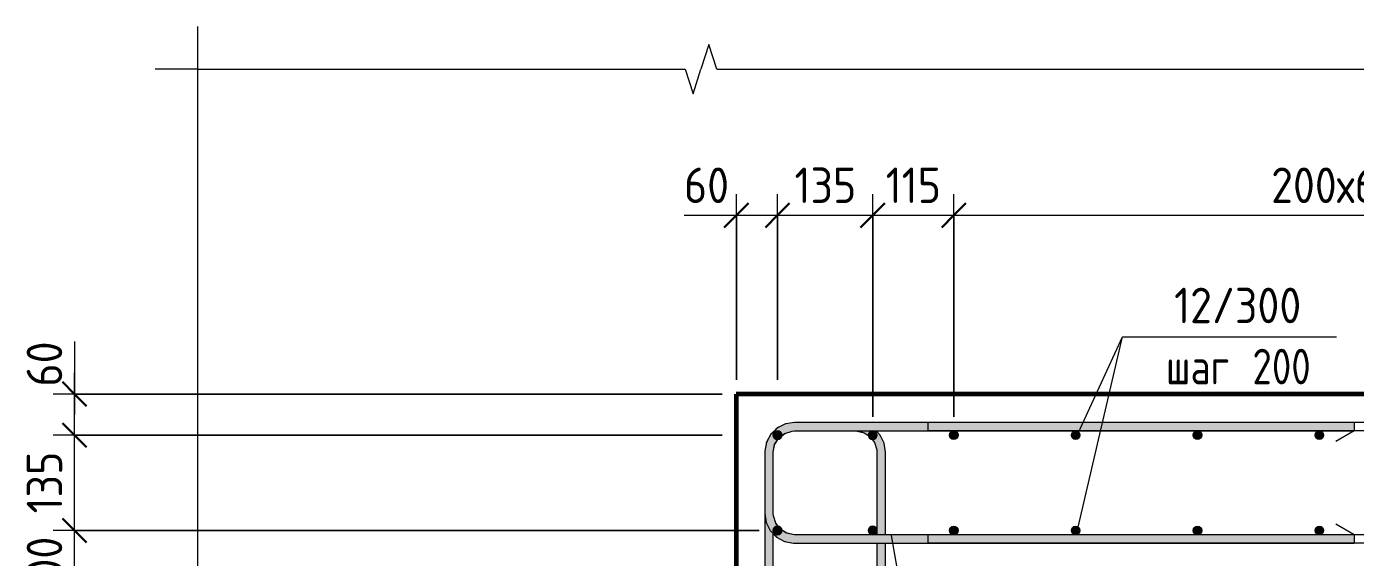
# Model space of a CAD drawing. Header units: millimetres. Extents: x 2384 to 38512, y -3571 to 48684.
# Drawn here: x 2761 to 4632, y 47795 to 48542 of the extents above; entities that cross this region are included whole.
import ezdxf

# ---------------------------------------------------------------- set-up
doc = ezdxf.new("R2010")
doc.units = ezdxf.units.MM
for name, color, linetype, lineweight in [('AA_Dim', 7, 'Continuous', 9), ('AA_Dim-20', 7, 'Continuous', 9), ('AA_Linii', 7, 'Continuous', 9), ('AA_Oformlenie', 7, 'Continuous', 9), ('AA_Vinoska', 7, 'Continuous', 9), ('AF_Stena_Опалубка', 253, 'Continuous', 20), ('KR_Armatura', 7, 'Continuous', 20), ('KR_Armatura_Tonkie', 7, 'Continuous', 20)]:
    doc.layers.add(name, color=color, linetype=linetype, lineweight=lineweight)
doc.styles.add('ISOCPEUR_1', font='isocpeur.ttf', dxfattribs={"width": 0.9, "height": 50})
doc.styles.add('ISOCPEUR_2', font='isocpeur.ttf', dxfattribs={"width": 0.8, "height": 50})
doc.dimstyles.new('05_Округл_5мм__прозр_', dxfattribs={"dimscale": 304.8, "dimtxt": 49.799059, "dimasz": 0.111549, "dimexe": 0.098425, "dimexo": 0.065617, "dimgap": 0.006562, "dimtad": 1, "dimdec": 0, "dimrnd": 5, "dimdsep": 46, "dimtxsty": 'ISOCPEUR_1', "dimblk1": 'OBLIQUE', "dimblk2": 'OBLIQUE', "dimsah": 1, "dimcen": 0.09, "dimdle": 0.098425, "dimazin": 0, "dimtfac": 1, "dimtdec": 4, "dimtix": 1, "dimtmove": 1, "dimatfit": 3, "dimfxl": 1, "dimtvp": 1, "dimtolj": 1, "dimtzin": 0, "dimlwd": 18, "dimlwe": 18, "dimarcsym": 2})
doc.dimstyles.new('05_Округл_5мм__прозр__1', dxfattribs={"dimscale": 304.8, "dimtxt": 49.799059, "dimasz": 0.111549, "dimexe": 0.098425, "dimexo": 0.065617, "dimgap": 0.006562, "dimtad": 1, "dimdec": 0, "dimrnd": 5, "dimdsep": 46, "dimtxsty": 'ISOCPEUR_1', "dimblk1": 'OBLIQUE', "dimblk2": 'OBLIQUE', "dimsah": 1, "dimcen": 0.09, "dimdle": 0.098425, "dimazin": 0, "dimtfac": 1, "dimtdec": 4, "dimtix": 1, "dimtmove": 0, "dimatfit": 3, "dimfxl": 1, "dimtvp": 1, "dimtolj": 1, "dimtzin": 0, "dimlwd": 18, "dimlwe": 18, "dimarcsym": 2})

# ---------------------------------------------------------------- blocks, each defined once
blk = doc.blocks.new('350_Стержень П торец СК-СГ _НесАрм_РабПлоск_ - 350_Стержень П торец СК-СГ _НесАрм_РабПлоск_-V16-Схема армирования стен входной группы в_о Г_1-Е_1_2_1-3_1 на отм_ -0_920')
at = {"layer": 'KR_Armatura_Tonkie'}
for points in [[(3800.1, 47943), (3812.1, 47943), (3813.1, 47950.8), (3816.1, 47958), (3818.4, 47961), (3818.1, 47961), (3816.1, 47961.4), (3814.7, 47962.1), (3813.8, 47962.8), (3812.9, 47964), (3812.3, 47965.4), (3812.1, 47967.3), (3812.3, 47968.6), (3812.9, 47970), (3813.8, 47971.2), (3815.9, 47972.5), (3816.5, 47972.8), (3818.1, 47973), (3819.6, 47972.8), (3821.1, 47972.2), (3822.3, 47971.2), (3823.6, 47969.2), (3823.9, 47968.6), (3824.1, 47966.7), (3827.4, 47969.1), (3834.4, 47972), (3842.1, 47973.2), (3842.1, 47985), (3831.2, 47983.6), (3821.1, 47979.4), (3812.4, 47972.7), (3805.7, 47964), (3801.5, 47953.9), (3800.3, 47944.6)], [(4589.7, 47973), (4630.1, 47973.2), (4630.1, 47985), (3842.1, 47984.8), (3842.1, 47973), (4532.1, 47973)], [(3806.1, 47857), (3812.1, 47857), (3811.9, 47943), (3800.1, 47943), (3800.3, 47857), (3804.5, 47857)], [(3842.1, 47815), (3842.1, 47827), (3834.3, 47828), (3827.1, 47831), (3824, 47833.4), (3824.1, 47833), (3823.7, 47831.1), (3823, 47829.6), (3822.3, 47828.8), (3821.1, 47827.8), (3819.6, 47827.2), (3817.8, 47827), (3816.5, 47827.2), (3815.1, 47827.8), (3813.8, 47828.8), (3812.5, 47830.8), (3812.3, 47831.4), (3812.1, 47833), (3812.3, 47834.6), (3812.9, 47836.1), (3813.8, 47837.2), (3815.8, 47838.5), (3816.5, 47838.8), (3818.3, 47839.1), (3816, 47842.3), (3813.1, 47849.3), (3811.9, 47857), (3800.1, 47857), (3801.5, 47846.1), (3805.7, 47836), (3812.8, 47827), (3821.1, 47820.6), (3831.2, 47816.4), (3840.3, 47815.2)], [(4618.5, 47815), (4630.1, 47815.2), (4630.1, 47827), (3842.1, 47826.8), (3842.1, 47815), (4589.7, 47815)]]:
    blk.add_hatch(color=256, dxfattribs=at).paths.add_polyline_path(points)
for p, q in [((4630.1, 47985), (3842.1, 47985)), ((4630.1, 47985), (4630.1, 47973)), ((3842.1, 47973), (4630.1, 47973)), ((4630, 47973), (4604.1, 47958)), ((3800.1, 47943), (3800.1, 47857)), ((3812.1, 47857), (3812.1, 47943)), ((4630.1, 47827), (3842.1, 47827)), ((4630, 47827), (4604.1, 47842)), ((4630.1, 47827), (4630.1, 47815)), ((3842.1, 47815), (4630.1, 47815))]:
    blk.add_line(p, q, dxfattribs=at)
at = {"layer": 'KR_Armatura_Tonkie', "flags": 128}
for points in [[(3842.1, 47985), (3829.4, 47983), (3817.9, 47977.3), (3808.6, 47968.4), (3802.5, 47957.1), (3800.1, 47944.5), (3800.1, 47943)], [(3812.1, 47943), (3814, 47953.7), (3818.5, 47961.1)], [(3824, 47966.3), (3828.2, 47969.6), (3838.5, 47972.8), (3842.1, 47973)], [(3800.1, 47857), (3802, 47844.3), (3807.7, 47832.8), (3816.6, 47823.6), (3827.9, 47817.4), (3840.5, 47815), (3842.1, 47815)], [(3818.8, 47838.9), (3815.5, 47843.1), (3812.3, 47853.5), (3812.1, 47857)], [(3842.1, 47827), (3831.4, 47829), (3824, 47833.4)]]:
    blk.add_lwpolyline(points, dxfattribs=at)
blk = doc.blocks.new('350_Стержень П торец СК-СГ _НесАрм_РабПлоск_ - 350_Стержень П торец СК-СГ _НесАрм_РабПлоск_-V17-Схема армирования стен входной группы в_о Г_1-Е_1_2_1-3_1 на отм_ -0_920')
at = {"layer": 'KR_Armatura_Tonkie'}
for p, q in [((4630.1, 47985), (3842.1, 47985)), ((4630.1, 47984.8), (4630.1, 47974.8)), ((4630.1, 47974.5), (4630.1, 47973.2)), ((3814.9, 47955), (3818.5, 47961.1)), ((3824, 47966.3), (3827.8, 47969.3)), ((3829.6, 47970), (3837.1, 47972.3)), ((3842.1, 47973), (3928.1, 47973)), ((3957.4, 47973), (4630.1, 47973)), ((4630, 47973), (4604.1, 47958)), ((3800.1, 47943), (3800.1, 47857)), ((3812.1, 47943), (3813.8, 47952.5)), ((3812.1, 47857), (3812.1, 47943)), ((3815, 47844.5), (3812.7, 47852)), ((3818.8, 47838.9), (3815.8, 47842.7)), ((3830, 47829.8), (3824, 47833.4)), ((3842.1, 47827), (3832.5, 47828.7)), ((3958.1, 47827), (3842.1, 47827)), ((4630.1, 47827), (3970, 47827)), ((4630, 47827), (4604.1, 47842)), ((4630.1, 47826.8), (4630.1, 47815.2)), ((3842.1, 47815), (3958.1, 47815)), ((3970, 47815), (4630.1, 47815))]:
    blk.add_line(p, q, dxfattribs=at)
at = {"layer": 'KR_Armatura_Tonkie', "flags": 128}
for points in [[(3819.4, 47978.1), (3817.9, 47977.3), (3815.8, 47975.3)], [(3830.2, 47983.2), (3829.4, 47983), (3826.7, 47981.7)], [(3803.8, 47959.6), (3802.5, 47957.1), (3802.2, 47955.6)], [(3810.4, 47970.1), (3808.6, 47968.4), (3807.5, 47966.4)], [(3800.6, 47947.4), (3800.1, 47944.5), (3800.1, 47943)], [(3815, 47825.3), (3816.6, 47823.6), (3818.6, 47822.5)], [(3825.3, 47818.9), (3827.9, 47817.4), (3829.4, 47817.2)], [(3837.7, 47815.6), (3840.5, 47815), (3842.1, 47815)]]:
    blk.add_lwpolyline(points, dxfattribs=at)
blk = doc.blocks.new('350_Стержень П торец СК-СГ _НесАрм_РабПлоск_ - 350_Стержень П торец СК-СГ _НесАрм_РабПлоск_-V18-Схема армирования стен входной группы в_о Г_1-Е_1_2_1-3_1 на отм_ -0_920')
at = {"layer": 'KR_Armatura_Tonkie'}
h = blk.add_hatch(color=256, dxfattribs=at)
h.paths.add_polyline_path([(3965.6, 47943), (3970.1, 47943), (3968.6, 47953.9), (3964.4, 47964), (3957.4, 47973), (3953.6, 47972.8), (3955.6, 47971.8), (3956.3, 47971.2), (3957.6, 47969.2), (3957.9, 47968.6), (3958.1, 47967), (3957.9, 47965.4), (3957.2, 47963.9), (3956.3, 47962.8), (3954.3, 47961.5), (3953.6, 47961.2), (3951.7, 47961), (3954, 47958), (3957.1, 47950.7), (3958.3, 47943), (3964.1, 47943)])
h.paths.add_polyline_path([(3946.1, 47966.6), (3946.1, 47967), (3946.4, 47968.9), (3947.2, 47970.4), (3947.8, 47971.2), (3949.1, 47972.2), (3950.5, 47972.8), (3950.5, 47973), (3928.1, 47973), (3935.8, 47972), (3943.1, 47969), (3946.1, 47966.7)])
h = blk.add_hatch(color=256, dxfattribs=at)
h.paths.add_polyline_path([(3964.1, 47155), (3970.1, 47155), (3969.9, 47815), (3958.1, 47815), (3958.3, 47155), (3962.5, 47155)])
h.paths.add_polyline_path([(3965.4, 47827), (3970.1, 47827), (3969.9, 47943), (3958.1, 47943), (3958.3, 47827), (3964.1, 47827)])
blk.add_hatch(color=256, dxfattribs=at).paths.add_polyline_path([(3806.1, 47155), (3812.1, 47155), (3811.9, 47828), (3805.7, 47836), (3801.5, 47846.1), (3800.1, 47857), (3800.3, 47155), (3804.5, 47155)])
for p, q in [((3928.1, 47985), (3842.1, 47985)), ((3814.9, 47955), (3818.5, 47961.1)), ((3824, 47966.3), (3827.8, 47969.3)), ((3829.6, 47970), (3837.1, 47972.3)), ((3842.1, 47973), (3928.1, 47973)), ((3800.1, 47943), (3800.1, 47155)), ((3812.1, 47943), (3813.8, 47952.5)), ((3812.1, 47857), (3812.1, 47943)), ((3958.1, 47943), (3958.1, 47827)), ((3970.1, 47827), (3970.1, 47943)), ((3812.1, 47155), (3812.1, 47827.7)), ((3958.1, 47815), (3958.1, 47155)), ((3970.1, 47155), (3970.1, 47815)), ((3812.1, 47155.1), (3827.1, 47181)), ((3958, 47155.1), (3943.1, 47181)), ((3812.1, 47155), (3800.1, 47155)), ((3970.1, 47155), (3958.1, 47155))]:
    blk.add_line(p, q, dxfattribs=at)
at = {"layer": 'KR_Armatura_Tonkie', "flags": 128}
for points in [[(3819.4, 47978.1), (3817.9, 47977.3), (3815.8, 47975.3)], [(3830.2, 47983.2), (3829.4, 47983), (3826.7, 47981.7)], [(3803.8, 47959.6), (3802.5, 47957.1), (3802.2, 47955.6)], [(3810.4, 47970.1), (3808.6, 47968.4), (3807.5, 47966.4)], [(3928.1, 47973), (3938.7, 47971), (3946.1, 47966.6)], [(3951.4, 47961.1), (3954.7, 47956.9), (3957.9, 47946.5), (3958.1, 47943)], [(3970.1, 47943), (3968.1, 47955.7), (3962.4, 47967.2), (3956.8, 47973)], [(3800.6, 47947.4), (3800.1, 47944.5), (3800.1, 47943)]]:
    blk.add_lwpolyline(points, dxfattribs=at)
blk = doc.blocks.new('350_Стержень П торец СК-СГ _НесАрм_РабПлоск_ - 350_Стержень П торец СК-СГ _НесАрм_РабПлоск_-V19-Схема армирования стен входной группы в_о Г_1-Е_1_2_1-3_1 на отм_ -0_920')
at = {"layer": 'KR_Armatura_Tonkie'}
for p, q in [((3928.1, 47985), (3842.1, 47985)), ((3814.9, 47955), (3818.5, 47961.1)), ((3824, 47966.3), (3827.8, 47969.3)), ((3829.6, 47970), (3837.1, 47972.3)), ((3842.1, 47973), (3928.1, 47973)), ((3928.1, 47973), (3937.6, 47971.3)), ((3940.1, 47970.2), (3946.1, 47966.6)), ((3951.4, 47961.1), (3954.3, 47957.3)), ((3955.1, 47955.5), (3957.4, 47948)), ((3800.1, 47943), (3800.1, 47155)), ((3812.1, 47943), (3813.8, 47952.5)), ((3812.1, 47857), (3812.1, 47943)), ((3958.1, 47943), (3958.1, 47827)), ((3970.1, 47827), (3970.1, 47943)), ((3812.1, 47155), (3812.1, 47827.7)), ((3958.1, 47815), (3958.1, 47155)), ((3970.1, 47155), (3970.1, 47815)), ((3812.1, 47155.1), (3827.1, 47181)), ((3958, 47155.1), (3943.1, 47181)), ((3811.3, 47155), (3800.3, 47155)), ((3811.9, 47155), (3811.5, 47155)), ((3969.9, 47155), (3958.3, 47155))]:
    blk.add_line(p, q, dxfattribs=at)
at = {"layer": 'KR_Armatura_Tonkie', "flags": 128}
for points in [[(3819.4, 47978.1), (3817.9, 47977.3), (3815.8, 47975.3)], [(3830.2, 47983.2), (3829.4, 47983), (3826.7, 47981.7)], [(3803.8, 47959.6), (3802.5, 47957.1), (3802.2, 47955.6)], [(3810.4, 47970.1), (3808.6, 47968.4), (3807.5, 47966.4)], [(3963.1, 47965.7), (3962.4, 47967.2), (3960.4, 47969.3)], [(3968.2, 47954.8), (3968.1, 47955.7), (3966.8, 47958.4)], [(3800.6, 47947.4), (3800.1, 47944.5), (3800.1, 47943)]]:
    blk.add_lwpolyline(points, dxfattribs=at)
blk = doc.blocks.new('350_Стержень верт с удлинением концов _НесАрм_РабПлоск_ - 350_Стержень верт с удлинением концов _НесАрм_РабПлоск_-3926421-Схема армирования стен входной группы в_о Г_1-Е_1_2_1-3_1 на отм_ -0_920')
at = {"layer": 'KR_Armatura_Tonkie'}
blk.add_hatch(color=256, dxfattribs=at).paths.add_polyline_path([(12.2, 18.7), (13.8, 18.9), (15.2, 19.5), (16.5, 20.5), (17.4, 21.7), (18, 23.2), (18.2, 24.7), (18, 26.3), (17.4, 27.7), (16.5, 29), (15.2, 29.9), (13.8, 30.5), (12.2, 30.7), (10.7, 30.5), (9.2, 29.9), (8, 29), (7, 27.7), (6.4, 26.3), (6.2, 24.7), (6.4, 23.2), (7, 21.7), (8, 20.5), (9.2, 19.5), (10.7, 18.9)])
at = {"layer": 'AA_Oformlenie'}
for start, end in [(360, 180), (180, 360)]:
    blk.add_arc((12.2, 24.7), 6, start, end, dxfattribs=at)
at = {"layer": 'KR_Armatura_Tonkie'}
blk.add_circle((12.2, 24.7), 6, dxfattribs=at)
blk = doc.blocks.new('350_Стержень верт с удлинением концов _НесАрм_РабПлоск_ - 350_Стержень верт с удлинением концов _НесАрм_РабПлоск_-V20-Схема армирования стен входной группы в_о Г_1-Е_1_2_1-3_1 на отм_ -0_920')
at = {"layer": 'KR_Armatura_Tonkie'}
blk.add_hatch(color=256, dxfattribs=at).paths.add_polyline_path([(12.2, 18.7), (13.8, 18.9), (15.2, 19.5), (16.5, 20.5), (17.4, 21.7), (18, 23.2), (18.2, 24.8), (18, 26.3), (17.4, 27.7), (16.5, 29), (15.2, 29.9), (13.8, 30.5), (12.2, 30.7), (10.7, 30.5), (9.2, 29.9), (8, 29), (7, 27.7), (6.4, 26.3), (6.2, 24.7), (6.4, 23.2), (7, 21.7), (8, 20.5), (9.2, 19.5), (10.7, 18.9)])
at = {"layer": 'AA_Oformlenie'}
for start, end in [(360, 180), (180, 360)]:
    blk.add_arc((12.2, 24.7), 6, start, end, dxfattribs=at)
at = {"layer": 'KR_Armatura_Tonkie'}
blk.add_circle((12.2, 24.7), 6, dxfattribs=at)
blk = doc.blocks.new('011_Прямоугольник обрыва _ЭлУзла_ - 011_Прямоугольник обрыва _ЭлУзла_-3933759-Схема армирования стен входной группы в_о Г_1-Е_1_2_1-3_1 на отм_ -0_920')
at = {"layer": 'AA_Oformlenie'}
for p, q in [((0, -1786.8), (0, 0)), ((0, 0), (686.2, 0)), ((730.8, 0), (2102.7, 0))]:
    blk.add_line(p, q, dxfattribs=at)
blk = doc.blocks.new('DIMBLOCK27-Схема армирования стен входной группы в_о Г_1-Е_1_2_1-3_1 на отм_ -0_920')
at = {"layer": 'AA_Dim-20', "lineweight": 18}
for p, q in [((3760.1, 48045), (3760.1, 48306.5)), ((3818.1, 48045), (3818.1, 48306.5)), ((3686.4, 48276.5), (3769.6, 48276.5)), ((3730.1, 48276.5), (3818.1, 48276.5)), ((3760.1, 48276.5), (3760.1, 48045)), ((3769.6, 48276.5), (3789.1, 48276.5)), ((3818.1, 48276.5), (3818.1, 48045))]:
    blk.add_line(p, q, dxfattribs=at)
at = {"layer": 'AA_Dim-20', "lineweight": 30}
for p, q in [((3760.1, 48276.5), (3777.1, 48293.5)), ((3818.1, 48276.5), (3835.1, 48293.5)), ((3760.1, 48276.5), (3743.1, 48259.5)), ((3818.1, 48276.5), (3801.1, 48259.5))]:
    blk.add_line(p, q, dxfattribs=at)
at = {"layer": 'AA_Dim-20', "color": 0, "lineweight": 18, "insert": (3686.4, 48343.8), "char_height": 50, "width": 75.848, "attachment_point": 1, "line_spacing_factor": 1.149209, "style": 'ISOCPEUR_1'}
blk.add_mtext('60', dxfattribs=at)
blk = doc.blocks.new('_Oblique')
at = {"color": 0, "linetype": 'ByBlock', "lineweight": -2}
blk.add_line((-0.5, -0.5), (0.5, 0.5), dxfattribs=at)
blk = doc.blocks.new('DIMBLOCK28-Схема армирования стен входной группы в_о Г_1-Е_1_2_1-3_1 на отм_ -0_920')
at = {"layer": 'AA_Dim-20', "lineweight": 18}
for p, q in [((3818.1, 48045), (3818.1, 48306.5)), ((3952.1, 47993), (3952.1, 48306.5)), ((3818.1, 48276.5), (3952.1, 48276.5)), ((3818.1, 48276.5), (3818.1, 48045)), ((3952.1, 48276.5), (3952.1, 47993))]:
    blk.add_line(p, q, dxfattribs=at)
at = {"layer": 'AA_Dim-20', "lineweight": 30}
for p, q in [((3818.1, 48276.5), (3835.1, 48293.5)), ((3952.1, 48276.5), (3969.1, 48293.5)), ((3818.1, 48276.5), (3801.1, 48259.5)), ((3952.1, 48276.5), (3935.1, 48259.5))]:
    blk.add_line(p, q, dxfattribs=at)
at = {"layer": 'AA_Dim-20', "color": 0, "lineweight": 18, "insert": (3842, 48343.8), "char_height": 50, "width": 103.429, "attachment_point": 1, "line_spacing_factor": 1.149209, "style": 'ISOCPEUR_1'}
blk.add_mtext('135', dxfattribs=at)
blk = doc.blocks.new('DIMBLOCK29-Схема армирования стен входной группы в_о Г_1-Е_1_2_1-3_1 на отм_ -0_920')
at = {"layer": 'AA_Dim-20', "lineweight": 18}
for p, q in [((3952.1, 47993), (3952.1, 48306.5)), ((4066.3, 47993), (4066.3, 48306.5)), ((3952.1, 48276.5), (4096.3, 48276.5)), ((3952.1, 48276.5), (3952.1, 47993)), ((4066.3, 48276.5), (4066.3, 47993))]:
    blk.add_line(p, q, dxfattribs=at)
at = {"layer": 'AA_Dim-20', "lineweight": 30}
for p, q in [((3952.1, 48276.5), (3969.1, 48293.5)), ((4066.3, 48276.5), (4083.3, 48293.5)), ((3952.1, 48276.5), (3935.1, 48259.5)), ((4066.3, 48276.5), (4049.3, 48259.5))]:
    blk.add_line(p, q, dxfattribs=at)
at = {"layer": 'AA_Dim-20', "color": 0, "lineweight": 18, "insert": (3970.4, 48343.8), "char_height": 50, "width": 93.086, "attachment_point": 1, "line_spacing_factor": 1.149209, "style": 'ISOCPEUR_1'}
blk.add_mtext('115', dxfattribs=at)
blk = doc.blocks.new('DIMBLOCK30-Схема армирования стен входной группы в_о Г_1-Е_1_2_1-3_1 на отм_ -0_920')
at = {"layer": 'AA_Dim-20', "lineweight": 18}
for p, q in [((4066.3, 47993), (4066.3, 48306.5)), ((5267.3, 47993), (5267.3, 48306.5)), ((4036.3, 48276.5), (5297.3, 48276.5)), ((4066.3, 48276.5), (4066.3, 47993)), ((5267.3, 48276.5), (5267.3, 47993))]:
    blk.add_line(p, q, dxfattribs=at)
at = {"layer": 'AA_Dim-20', "lineweight": 30}
for p, q in [((4066.3, 48276.5), (4083.3, 48293.5)), ((5267.3, 48276.5), (5284.3, 48293.5)), ((4066.3, 48276.5), (4049.3, 48259.5)), ((5267.3, 48276.5), (5250.3, 48259.5))]:
    blk.add_line(p, q, dxfattribs=at)
at = {"layer": 'AA_Dim-20', "color": 0, "lineweight": 18, "insert": (4513.1, 48343.8), "char_height": 50, "width": 368.896, "attachment_point": 1, "line_spacing_factor": 1.149209, "style": 'ISOCPEUR_1'}
blk.add_mtext('200х6=1200', dxfattribs=at)
blk = doc.blocks.new('DIMBLOCK31-Схема армирования стен входной группы в_о Г_1-Е_1_2_1-3_1 на отм_ -0_920')
at = {"layer": 'AA_Dim-20', "lineweight": 30}
for p, q in [((2828.2, 47833), (2811.2, 47850)), ((2828.2, 47833), (2845.2, 47816)), ((2828.2, 47733), (2811.2, 47750)), ((2828.2, 47733), (2845.2, 47716))]:
    blk.add_line(p, q, dxfattribs=at)
at = {"layer": 'AA_Dim-20', "lineweight": 18}
for p, q in [((3792.1, 47833), (2798.2, 47833)), ((2828.2, 47703), (2828.2, 47833)), ((2828.2, 47833), (3792.1, 47833)), ((3792.1, 47733), (2798.2, 47733)), ((2828.2, 47733), (3792.1, 47733))]:
    blk.add_line(p, q, dxfattribs=at)
at = {"layer": 'AA_Dim-20', "color": 0, "lineweight": 18, "insert": (2760.9, 47739.9), "char_height": 50, "width": 103.429, "attachment_point": 1, "rotation": 90, "line_spacing_factor": 1.149209, "style": 'ISOCPEUR_1'}
blk.add_mtext('100', dxfattribs=at)
blk = doc.blocks.new('DIMBLOCK32-Схема армирования стен входной группы в_о Г_1-Е_1_2_1-3_1 на отм_ -0_920')
at = {"layer": 'AA_Dim-20', "lineweight": 30}
for p, q in [((2828.2, 47967), (2811.2, 47984)), ((2828.2, 47967), (2845.2, 47950)), ((2828.2, 47833), (2811.2, 47850)), ((2828.2, 47833), (2845.2, 47816))]:
    blk.add_line(p, q, dxfattribs=at)
at = {"layer": 'AA_Dim-20', "lineweight": 18}
for p, q in [((3740.1, 47967), (2798.2, 47967)), ((2828.2, 47833), (2828.2, 47967)), ((2828.2, 47967), (3740.1, 47967)), ((3792.1, 47833), (2798.2, 47833)), ((2828.2, 47833), (3792.1, 47833))]:
    blk.add_line(p, q, dxfattribs=at)
at = {"layer": 'AA_Dim-20', "color": 0, "lineweight": 18, "insert": (2760.9, 47856.9), "char_height": 50, "width": 103.429, "attachment_point": 1, "rotation": 90, "line_spacing_factor": 1.149209, "style": 'ISOCPEUR_1'}
blk.add_mtext('135', dxfattribs=at)
blk = doc.blocks.new('DIMBLOCK33-Схема армирования стен входной группы в_о Г_1-Е_1_2_1-3_1 на отм_ -0_920')
at = {"layer": 'AA_Dim-20', "lineweight": 18}
for p, q in [((2828.2, 48098.7), (2828.2, 48015.5)), ((2828.2, 47967), (2828.2, 48055)), ((3740.1, 48025), (2798.2, 48025)), ((2828.2, 48025), (3740.1, 48025)), ((2828.2, 48015.5), (2828.2, 47996)), ((3740.1, 47967), (2798.2, 47967)), ((2828.2, 47967), (3740.1, 47967))]:
    blk.add_line(p, q, dxfattribs=at)
at = {"layer": 'AA_Dim-20', "lineweight": 30}
for p, q in [((2828.2, 48025), (2811.2, 48042)), ((2828.2, 48025), (2845.2, 48008)), ((2828.2, 47967), (2811.2, 47984)), ((2828.2, 47967), (2845.2, 47950))]:
    blk.add_line(p, q, dxfattribs=at)
at = {"layer": 'AA_Dim-20', "color": 0, "lineweight": 18, "insert": (2760.9, 48035.5), "char_height": 50, "width": 75.848, "attachment_point": 1, "rotation": 90, "line_spacing_factor": 1.149209, "style": 'ISOCPEUR_1'}
blk.add_mtext('60', dxfattribs=at)
blk = doc.blocks.new('042_М_Арматуры - Диам длина поз _ Комментарий-2260297-Схема армирования стен входной группы в_о Г_1-Е_1_2_1-3_1 на отм_ -0_920')
at = {"layer": 'AA_Vinoska'}
blk.add_line((-7, 0), (7, 0), dxfattribs=at)

msp = doc.modelspace()

# ---------------------------------------------------------------- hatches: boundary and pattern name
at = {"layer": 'KR_Armatura'}
h = msp.add_hatch(color=256, dxfattribs=at)
edge = h.paths.add_edge_path()
edge.add_arc((4066.2768, 47966.9997), 6, 0, 360)
for points in [[(4069.2768, 47961.8035), (4072.2768, 47966.9997), (4069.2768, 47972.1959), (4063.2768, 47972.1959), (4060.2768, 47966.9997), (4063.2768, 47961.8035)], [(4240.8522, 47961.8035), (4243.8203, 47967.055), (4240.8522, 47972.1959), (4234.8522, 47972.1959), (4231.8522, 47966.9997), (4234.8522, 47961.8035)], [(4406.4276, 47961.8035), (4412.4276, 47961.8035), (4415.4276, 47966.9997), (4412.4276, 47972.1959), (4406.4276, 47972.1959), (4403.4276, 47966.9997)], [(4578.0029, 47961.8035), (4584.0029, 47961.8035), (4587.0029, 47966.9997), (4584.0029, 47972.1959), (4578.0029, 47972.1959), (4575.0029, 47966.9997)], [(4069.2768, 47827.8035), (4072.2768, 47832.9997), (4069.2768, 47838.1959), (4063.2768, 47838.1959), (4060.2768, 47832.9997), (4063.2768, 47827.8035)], [(4234.8522, 47827.8035), (4240.8522, 47827.8035), (4243.8522, 47832.9997), (4240.8522, 47838.1959), (4234.8522, 47838.1959), (4231.8522, 47832.9997)], [(4406.4276, 47827.8035), (4412.4276, 47827.8035), (4415.4276, 47832.9997), (4412.4276, 47838.1959), (4406.4276, 47838.1959), (4403.4276, 47832.9997)], [(4578.0029, 47827.8035), (4584.0029, 47827.8035), (4587.0029, 47832.9997), (4584.0029, 47838.1959), (4578.0029, 47838.1959), (4575.0029, 47832.9997)]]:
    msp.add_hatch(color=256, dxfattribs=at).paths.add_polyline_path(points)
h = msp.add_hatch(color=256, dxfattribs=at)
edge = h.paths.add_edge_path()
edge.add_arc((4237.8522, 47966.9997), 6, 0, 360)
h = msp.add_hatch(color=256, dxfattribs=at)
edge = h.paths.add_edge_path()
edge.add_arc((4409.4276, 47966.9997), 6, 0, 360)
h = msp.add_hatch(color=256, dxfattribs=at)
edge = h.paths.add_edge_path()
edge.add_arc((4581.0029, 47966.9997), 6, 0, 360)
h = msp.add_hatch(color=256, dxfattribs=at)
edge = h.paths.add_edge_path()
edge.add_arc((4066.2768, 47832.9997), 6, 0, 360)
h = msp.add_hatch(color=256, dxfattribs=at)
edge = h.paths.add_edge_path()
edge.add_arc((4237.8522, 47832.9997), 6, 0, 360)
h = msp.add_hatch(color=256, dxfattribs=at)
edge = h.paths.add_edge_path()
edge.add_arc((4409.4276, 47832.9997), 6, 0, 360)
h = msp.add_hatch(color=256, dxfattribs=at)
edge = h.paths.add_edge_path()
edge.add_arc((4581.0029, 47832.9997), 6, 0, 360)

# ---------------------------------------------------------------- linework, layer by layer
at = {"layer": 'AA_Linii'}
for centre in [(3818.0619, 47966.9997), (3952.0619, 47966.9997), (3818.0619, 47832.9997), (3952.0619, 47832.9997)]:
    msp.add_circle(centre, 6, dxfattribs=at)
at = {"layer": 'AA_Vinoska'}
for p, q in [((3001.9788, 48482.1414), (3001.9788, 48542.1414)), ((3721.4684, 48516.8015), (3710.2067, 48482.1414)), ((3732.7301, 48482.1414), (3721.4684, 48516.8015)), ((3001.9788, 48482.1414), (2941.9788, 48482.1414)), ((3688.2067, 48482.1414), (3699.2067, 48447.5004)), ((3699.2067, 48447.5004), (3710.2067, 48482.1414)), ((4239.0176, 47964.9235), (4303.7495, 48105.5478)), ((4241.2498, 47837.6919), (4303.7495, 48105.5478)), ((4303.7495, 48105.5478), (4324.9547, 48105.5478)), ((4303.7495, 48105.5478), (4324.9547, 48105.5478)), ((3977.906, 47825.6907), (4007.8361, 47657.6275))]:
    msp.add_line(p, q, dxfattribs=at)
at = {"layer": 'AF_Stena_Опалубка', "lineweight": 60}
for p, q in [((5510.0616, 48024.9997), (3760.0619, 48024.9997)), ((3760.0619, 48024.9997), (3760.0619, 47774.9997))]:
    msp.add_line(p, q, dxfattribs=at)
at = {"layer": 'KR_Armatura'}
for p, q in [((4063.2768, 47972.1959), (4060.2768, 47966.9997)), ((4060.2768, 47966.9997), (4063.2768, 47961.8035)), ((4069.2768, 47972.1959), (4063.2768, 47972.1959)), ((4063.2768, 47961.8035), (4069.2768, 47961.8035)), ((4072.2768, 47966.9997), (4069.2768, 47972.1959)), ((4069.2768, 47961.8035), (4072.2768, 47966.9997)), ((4234.8522, 47972.1959), (4231.8522, 47966.9997)), ((4231.8522, 47966.9997), (4234.8522, 47961.8035)), ((4240.8522, 47972.1959), (4234.8522, 47972.1959)), ((4234.8522, 47961.8035), (4240.8522, 47961.8035)), ((4243.8203, 47967.055), (4240.8522, 47972.1959)), ((4240.8522, 47961.8035), (4243.8203, 47967.055)), ((4406.4276, 47972.1959), (4403.4276, 47966.9997)), ((4403.4276, 47966.9997), (4406.4276, 47961.8035)), ((4412.4276, 47972.1959), (4406.4276, 47972.1959)), ((4406.4276, 47961.8035), (4412.4276, 47961.8035)), ((4415.4276, 47966.9997), (4412.4276, 47972.1959)), ((4412.4276, 47961.8035), (4415.4276, 47966.9997)), ((4578.0029, 47972.1959), (4575.0029, 47966.9997)), ((4575.0029, 47966.9997), (4578.0029, 47961.8035)), ((4584.0029, 47972.1959), (4578.0029, 47972.1959)), ((4578.0029, 47961.8035), (4584.0029, 47961.8035)), ((4587.0029, 47966.9997), (4584.0029, 47972.1959)), ((4584.0029, 47961.8035), (4587.0029, 47966.9997)), ((4063.2768, 47838.1959), (4060.2768, 47832.9997)), ((4060.2768, 47832.9997), (4063.2768, 47827.8035)), ((4069.2768, 47838.1959), (4063.2768, 47838.1959)), ((4063.2768, 47827.8035), (4069.2768, 47827.8035)), ((4072.2768, 47832.9997), (4069.2768, 47838.1959)), ((4069.2768, 47827.8035), (4072.2768, 47832.9997)), ((4234.8522, 47838.1959), (4231.8522, 47832.9997)), ((4231.8522, 47832.9997), (4234.8522, 47827.8035)), ((4240.8522, 47838.1959), (4234.8522, 47838.1959)), ((4234.8522, 47827.8035), (4240.8522, 47827.8035)), ((4243.8522, 47832.9997), (4240.8522, 47838.1959)), ((4240.8522, 47827.8035), (4243.8522, 47832.9997)), ((4406.4276, 47838.1959), (4403.4276, 47832.9997)), ((4403.4276, 47832.9997), (4406.4276, 47827.8035)), ((4412.4276, 47838.1959), (4406.4276, 47838.1959)), ((4406.4276, 47827.8035), (4412.4276, 47827.8035)), ((4415.4276, 47832.9997), (4412.4276, 47838.1959)), ((4412.4276, 47827.8035), (4415.4276, 47832.9997)), ((4578.0029, 47838.1959), (4575.0029, 47832.9997)), ((4575.0029, 47832.9997), (4578.0029, 47827.8035)), ((4584.0029, 47838.1959), (4578.0029, 47838.1959)), ((4578.0029, 47827.8035), (4584.0029, 47827.8035)), ((4587.0029, 47832.9997), (4584.0029, 47838.1959)), ((4584.0029, 47827.8035), (4587.0029, 47832.9997))]:
    msp.add_line(p, q, dxfattribs=at)
for centre in [(4066.2768, 47966.9997), (4237.8522, 47966.9997), (4409.4276, 47966.9997), (4581.0029, 47966.9997), (4066.2768, 47832.9997), (4237.8522, 47832.9997), (4409.4276, 47832.9997), (4581.0029, 47832.9997)]:
    msp.add_circle(centre, 6, dxfattribs=at)
at = {"layer": 'KR_Armatura_Tonkie'}
for p, q in [((5290.1407, 47984.9997), (4029.7175, 47984.9997)), ((4029.7175, 47984.9997), (4029.7175, 47972.9997)), ((5290.1407, 47972.9997), (4029.7175, 47972.9997)), ((5290.1407, 47826.9997), (4029.7175, 47826.9997)), ((4029.7175, 47826.9997), (4029.7175, 47814.9997)), ((5290.1407, 47814.9997), (4029.7175, 47814.9997))]:
    msp.add_line(p, q, dxfattribs=at)

# ---------------------------------------------------------------- block references
at = {"layer": 'AA_Oformlenie'}
msp.add_blockref('011_Прямоугольник обрыва _ЭлУзла_ - 011_Прямоугольник обрыва _ЭлУзла_-3933759-Схема армирования стен входной группы в_о Г_1-Е_1_2_1-3_1 на отм_ -0_920', (3001.9788, 48482.1414), dxfattribs=at)
at = {"layer": 'AA_Vinoska', "xscale": 19.99999999999999, "yscale": 19.99999999999999, "zscale": 19.99999999999999}
msp.add_blockref('042_М_Арматуры - Диам длина поз _ Комментарий-2260297-Схема армирования стен входной группы в_о Г_1-Е_1_2_1-3_1 на отм_ -0_920', (4464.9547, 48105.5478), dxfattribs=at)
msp.add_blockref('042_М_Арматуры - Диам длина поз _ Комментарий-2260297-Схема армирования стен входной группы в_о Г_1-Е_1_2_1-3_1 на отм_ -0_920', (4464.9547, 48105.5478), dxfattribs=at)
at = {"layer": 'KR_Armatura_Tonkie'}
for name, p in [('350_Стержень П торец СК-СГ _НесАрм_РабПлоск_ - 350_Стержень П торец СК-СГ _НесАрм_РабПлоск_-V16-Схема армирования стен входной группы в_о Г_1-Е_1_2_1-3_1 на отм_ -0_920', (0, 0)), ('350_Стержень П торец СК-СГ _НесАрм_РабПлоск_ - 350_Стержень П торец СК-СГ _НесАрм_РабПлоск_-V17-Схема армирования стен входной группы в_о Г_1-Е_1_2_1-3_1 на отм_ -0_920', (0, 0)), ('350_Стержень П торец СК-СГ _НесАрм_РабПлоск_ - 350_Стержень П торец СК-СГ _НесАрм_РабПлоск_-V17-Схема армирования стен входной группы в_о Г_1-Е_1_2_1-3_1 на отм_ -0_920', (0, 0)), ('350_Стержень П торец СК-СГ _НесАрм_РабПлоск_ - 350_Стержень П торец СК-СГ _НесАрм_РабПлоск_-V17-Схема армирования стен входной группы в_о Г_1-Е_1_2_1-3_1 на отм_ -0_920', (0, 0)), ('350_Стержень П торец СК-СГ _НесАрм_РабПлоск_ - 350_Стержень П торец СК-СГ _НесАрм_РабПлоск_-V17-Схема армирования стен входной группы в_о Г_1-Е_1_2_1-3_1 на отм_ -0_920', (0, 0)), ('350_Стержень П торец СК-СГ _НесАрм_РабПлоск_ - 350_Стержень П торец СК-СГ _НесАрм_РабПлоск_-V18-Схема армирования стен входной группы в_о Г_1-Е_1_2_1-3_1 на отм_ -0_920', (0, 0)), ('350_Стержень П торец СК-СГ _НесАрм_РабПлоск_ - 350_Стержень П торец СК-СГ _НесАрм_РабПлоск_-V19-Схема армирования стен входной группы в_о Г_1-Е_1_2_1-3_1 на отм_ -0_920', (0, 0)), ('350_Стержень П торец СК-СГ _НесАрм_РабПлоск_ - 350_Стержень П торец СК-СГ _НесАрм_РабПлоск_-V19-Схема армирования стен входной группы в_о Г_1-Е_1_2_1-3_1 на отм_ -0_920', (0, 0)), ('350_Стержень П торец СК-СГ _НесАрм_РабПлоск_ - 350_Стержень П торец СК-СГ _НесАрм_РабПлоск_-V19-Схема армирования стен входной группы в_о Г_1-Е_1_2_1-3_1 на отм_ -0_920', (0, 0)), ('350_Стержень П торец СК-СГ _НесАрм_РабПлоск_ - 350_Стержень П торец СК-СГ _НесАрм_РабПлоск_-V19-Схема армирования стен входной группы в_о Г_1-Е_1_2_1-3_1 на отм_ -0_920', (0, 0)), ('350_Стержень верт с удлинением концов _НесАрм_РабПлоск_ - 350_Стержень верт с удлинением концов _НесАрм_РабПлоск_-V20-Схема армирования стен входной группы в_о Г_1-Е_1_2_1-3_1 на отм_ -0_920', (3805.8353, 47942.2768)), ('350_Стержень верт с удлинением концов _НесАрм_РабПлоск_ - 350_Стержень верт с удлинением концов _НесАрм_РабПлоск_-3926421-Схема армирования стен входной группы в_о Г_1-Е_1_2_1-3_1 на отм_ -0_920', (3939.8353, 47942.2768)), ('350_Стержень верт с удлинением концов _НесАрм_РабПлоск_ - 350_Стержень верт с удлинением концов _НесАрм_РабПлоск_-3926421-Схема армирования стен входной группы в_о Г_1-Е_1_2_1-3_1 на отм_ -0_920', (3805.8353, 47808.2768)), ('350_Стержень верт с удлинением концов _НесАрм_РабПлоск_ - 350_Стержень верт с удлинением концов _НесАрм_РабПлоск_-3926421-Схема армирования стен входной группы в_о Г_1-Е_1_2_1-3_1 на отм_ -0_920', (3939.8353, 47808.2768))]:
    msp.add_blockref(name, p, dxfattribs=at)

# ---------------------------------------------------------------- texts
at = {"layer": 'AA_Vinoska', "char_height": 50, "attachment_point": 1}
for s, insert, width, style in [('12/300', (4376.4975, 48174.6298), 222.227775, 'ISOCPEUR_1'), ('12/300', (4376.4975, 48174.6298), 222.227775, 'ISOCPEUR_1'), (' 200', (4461.2959, 48088.6488), 133.4008, 'ISOCPEUR_2'), ('шаг', (4364.9875, 48088.6488), 116.7257, 'ISOCPEUR_2')]:
    msp.add_mtext(s, dxfattribs=dict(at, insert=insert, width=width, style=style))

# ---------------------------------------------------------------- dimensions: what is measured, and where the dimension line sits
at = {"layer": 'AA_Dim', "lineweight": 18}
dim = msp.add_linear_dim(base=(3818.0619, 48276.5246), p1=(3760.0619, 48024.9997), p2=(3818.0619, 48024.9997), dimstyle='05_Округл_5мм__прозр_', override={"dimpost": '<>', "dimfxl": 58}, dxfattribs=at)
dim.commit()
dim.dimension.update_dxf_attribs({"geometry": 'DIMBLOCK27-Схема армирования стен входной группы в_о Г_1-Е_1_2_1-3_1 на отм_ -0_920', "text_midpoint": (3724.3075, 48310.514), "dimtype": 160})
for base, p1, p2, override, picture, middle in [((3952.0619, 48276.5246), (3818.0619, 48024.9997), (3952.0619, 47972.9997), {"dimpost": '<>', "dimfxl": 143.735869}, 'DIMBLOCK28-Схема армирования стен входной группы в_о Г_1-Е_1_2_1-3_1 на отм_ -0_920', (3885.0619, 48303.5246)), ((4066.2768, 48276.5246), (3952.0619, 47972.9997), (4066.2768, 47972.9997), {"dimpost": '<>', "dimfxl": 114.214908}, 'DIMBLOCK29-Схема армирования стен входной группы в_о Г_1-Е_1_2_1-3_1 на отм_ -0_920', (4009.1694, 48303.5246)), ((5267.3044, 48276.5246), (4066.2768, 47972.9997), (5267.3044, 47972.9997), {"dimpost": '200х6=<>', "dimfxl": 1201.027616}, 'DIMBLOCK30-Схема армирования стен входной группы в_о Г_1-Е_1_2_1-3_1 на отм_ -0_920', (4666.7906, 48303.5246))]:
    dim = msp.add_linear_dim(base=base, p1=p1, p2=p2, dimstyle='05_Округл_5мм__прозр__1', override=override, dxfattribs=at)
    dim.commit()
    dim.dimension.update_dxf_attribs({"geometry": picture, "text_midpoint": middle})
dim = msp.add_linear_dim(base=(2828.2181, 48024.9997), p1=(3760.0619, 47966.9997), p2=(3760.0619, 48024.9997), angle=90, dimstyle='05_Округл_5мм__прозр_', override={"dimpost": '<>', "dimfxl": 58}, dxfattribs=at)
dim.commit()
dim.dimension.update_dxf_attribs({"geometry": 'DIMBLOCK33-Схема армирования стен входной группы в_о Г_1-Е_1_2_1-3_1 на отм_ -0_920', "text_midpoint": (2794.2286, 48073.3954), "dimtype": 160, "text_rotation": 90})
for base, p1, p2, override, picture, middle in [((2828.2181, 47966.9997), (3812.0619, 47832.9997), (3760.0619, 47966.9997), {"dimpost": '<>', "dimfxl": 143.735869}, 'DIMBLOCK32-Схема армирования стен входной группы в_о Г_1-Е_1_2_1-3_1 на отм_ -0_920', (2801.2181, 47899.9997)), ((2828.2181, 47832.9997), (3812.0619, 47732.9989), (3812.0619, 47832.9997), {"dimpost": '<>', "dimfxl": 100.000758}, 'DIMBLOCK31-Схема армирования стен входной группы в_о Г_1-Е_1_2_1-3_1 на отм_ -0_920', (2801.2181, 47782.9993))]:
    dim = msp.add_linear_dim(base=base, p1=p1, p2=p2, angle=90, dimstyle='05_Округл_5мм__прозр__1', override=override, dxfattribs=at)
    dim.commit()
    dim.dimension.update_dxf_attribs({"geometry": picture, "text_midpoint": middle})

doc.saveas('drawing.dxf')
